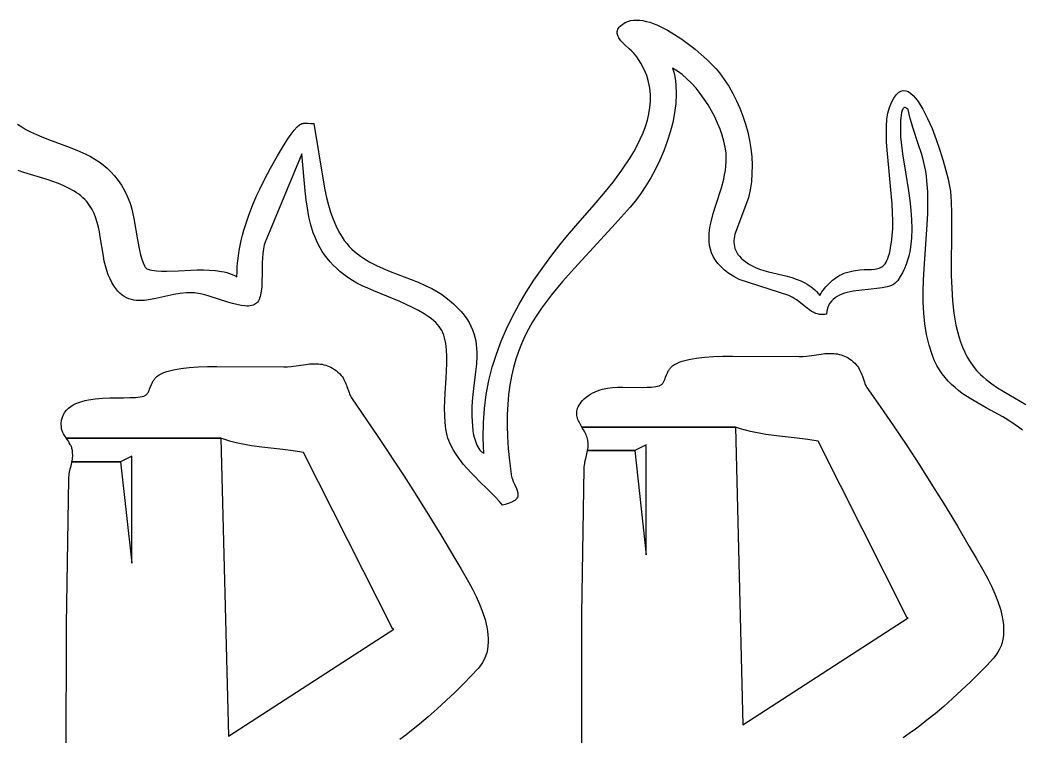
# Model space of a CAD drawing. Extents: x 112 to 210.1, y -77.1 to -34.2.
# Drawn here: x 199.877 to 202.701, y -72.943 to -70.924 of the extents above; entities that cross this region are included whole.
import ezdxf

# ---------------------------------------------------------------- set-up
doc = ezdxf.new("R2010")
doc.units = 0
doc.layers.add('BLACK', color=7, linetype='CONTINUOUS')

msp = doc.modelspace()

# ---------------------------------------------------------------- linework, layer by layer
at = {"layer": 'BLACK', "linetype": 'CONTINUOUS'}
for p, q in [((201.575655, -70.934922), (201.582595, -70.930736)), ((201.582595, -70.930736), (201.589994, -70.927572)), ((201.589994, -70.927572), (201.597818, -70.925383)), ((201.597818, -70.925383), (201.606031, -70.924121)), ((201.606031, -70.924121), (201.614596, -70.923739)), ((201.614596, -70.923739), (201.623478, -70.92419)), ((201.623478, -70.92419), (201.632641, -70.925425)), ((201.632641, -70.925425), (201.642049, -70.927397)), ((201.642049, -70.927397), (201.651667, -70.93006)), ((201.651667, -70.93006), (201.661458, -70.933365)), ((201.661458, -70.933365), (201.671386, -70.937265)), ((201.559905, -70.958693), (201.560132, -70.95573)), ((201.560092, -70.961652), (201.559905, -70.958693)), ((201.560666, -70.964606), (201.560092, -70.961652)), ((201.560132, -70.95573), (201.560802, -70.952763)), ((201.560802, -70.952763), (201.561942, -70.949794)), ((201.561942, -70.949794), (201.563579, -70.946823)), ((201.563579, -70.946823), (201.565741, -70.943849)), ((201.565741, -70.943849), (201.568456, -70.940874)), ((201.568456, -70.940874), (201.571752, -70.937898)), ((201.571752, -70.937898), (201.575655, -70.934922)), ((201.671386, -70.937265), (201.681416, -70.941712)), ((201.681416, -70.941712), (201.701639, -70.952059)), ((201.701639, -70.952059), (201.721838, -70.964026)), ((201.5616, -70.967556), (201.560666, -70.964606)), ((201.562866, -70.970501), (201.5616, -70.967556)), ((201.564436, -70.973439), (201.562866, -70.970501)), ((201.566282, -70.976372), (201.564436, -70.973439)), ((201.568378, -70.979297), (201.566282, -70.976372)), ((201.570695, -70.982216), (201.568378, -70.979297)), ((201.575883, -70.988029), (201.570695, -70.982216)), ((201.581624, -70.993807), (201.575883, -70.988029)), ((201.721838, -70.964026), (201.741727, -70.977233)), ((201.741727, -70.977233), (201.761019, -70.991301)), ((201.593887, -71.005243), (201.581624, -70.993807)), ((201.599966, -71.010893), (201.593887, -71.005243)), ((201.605716, -71.016493), (201.599966, -71.010893)), ((201.610915, -71.022038), (201.605716, -71.016493)), ((201.761019, -70.991301), (201.779427, -71.005849)), ((201.779427, -71.005849), (201.796665, -71.020498)), ((201.615343, -71.027526), (201.610915, -71.022038)), ((201.626661, -71.044963), (201.615343, -71.027526)), ((201.63587, -71.062536), (201.626661, -71.044963)), ((201.796665, -71.020498), (201.812446, -71.034868)), ((201.812446, -71.034868), (201.826482, -71.048579)), ((201.643067, -71.080226), (201.63587, -71.062536)), ((201.729701, -71.067588), (201.715886, -71.059275)), ((201.715886, -71.059275), (201.719262, -71.070843)), ((201.719262, -71.070843), (201.721962, -71.082712)), ((201.743311, -71.077537), (201.729701, -71.067588)), ((201.826482, -71.048579), (201.838488, -71.061251)), ((201.838488, -71.061251), (201.848176, -71.072505)), ((201.848176, -71.072505), (201.861626, -71.090846)), ((201.648344, -71.098012), (201.643067, -71.080226)), ((201.651795, -71.115876), (201.648344, -71.098012)), ((201.721962, -71.082712), (201.724007, -71.094855)), ((201.724007, -71.094855), (201.725421, -71.107246)), ((201.756634, -71.088959), (201.743311, -71.077537)), ((201.769589, -71.101691), (201.756634, -71.088959)), ((201.782094, -71.11557), (201.769589, -71.101691)), ((201.861626, -71.090846), (201.874164, -71.110089)), ((201.653515, -71.133798), (201.651795, -71.115876)), ((201.725421, -71.107246), (201.726438, -71.132671)), ((201.794068, -71.130433), (201.782094, -71.11557)), ((201.805429, -71.146118), (201.794068, -71.130433)), ((201.874164, -71.110089), (201.885749, -71.130147)), ((201.885749, -71.130147), (201.896338, -71.150929)), ((202.345865, -71.134495), (202.352477, -71.127995)), ((202.352477, -71.127995), (202.35922, -71.12398)), ((202.35922, -71.12398), (202.36607, -71.122299)), ((202.36607, -71.122299), (202.373002, -71.122802)), ((202.373002, -71.122802), (202.379989, -71.125339)), ((202.379989, -71.125339), (202.387008, -71.129759)), ((202.387008, -71.129759), (202.394032, -71.135913)), ((201.652137, -71.169739), (201.653598, -71.151759)), ((201.653598, -71.151759), (201.653515, -71.133798)), ((201.725188, -71.158783), (201.721845, -71.185375)), ((201.726438, -71.132671), (201.725188, -71.158783)), ((201.816097, -71.162462), (201.805429, -71.146118)), ((201.896338, -71.150929), (201.905889, -71.172347)), ((202.327072, -71.170401), (202.333138, -71.155547)), ((202.333138, -71.155547), (202.33941, -71.143629)), ((202.33941, -71.143629), (202.345865, -71.134495)), ((202.394032, -71.135913), (202.401037, -71.14365)), ((202.401037, -71.14365), (202.407998, -71.152821)), ((202.407998, -71.152821), (202.421684, -71.174859)), ((201.644961, -71.20568), (201.649227, -71.187719)), ((201.649227, -71.187719), (201.652137, -71.169739)), ((201.721845, -71.185375), (201.716584, -71.212242)), ((201.82599, -71.179302), (201.816097, -71.162462)), ((201.835027, -71.196476), (201.82599, -71.179302)), ((201.905889, -71.172347), (201.914358, -71.194311)), ((202.320251, -71.203009), (202.322917, -71.185546)), ((202.322917, -71.185546), (202.327072, -71.170401)), ((202.361666, -71.184389), (202.360393, -71.191395)), ((202.362455, -71.18127), (202.361666, -71.184389)), ((202.363357, -71.178459), (202.362455, -71.18127)), ((202.364376, -71.175995), (202.363357, -71.178459)), ((202.365521, -71.173914), (202.364376, -71.175995)), ((202.366797, -71.172256), (202.365521, -71.173914)), ((202.368212, -71.171058), (202.366797, -71.172256)), ((202.369772, -71.17036), (202.368212, -71.171058)), ((202.371484, -71.170198), (202.369772, -71.17036)), ((202.373355, -71.170613), (202.371484, -71.170198)), ((202.375392, -71.171641), (202.373355, -71.170613)), ((202.377601, -71.173321), (202.375392, -71.171641)), ((202.37999, -71.175691), (202.377601, -71.173321)), ((202.382706, -71.188501), (202.37999, -71.175691)), ((202.421684, -71.174859), (202.43489, -71.200828)), ((200.667901, -71.216558), (200.670781, -71.21538)), ((200.670781, -71.21538), (200.672796, -71.214944)), ((200.672796, -71.214944), (200.674864, -71.21462)), ((200.674864, -71.21462), (200.676979, -71.214397)), ((200.676979, -71.214397), (200.679133, -71.214264)), ((200.679133, -71.214264), (200.681317, -71.214208)), ((200.681317, -71.214208), (200.683525, -71.214217)), ((200.683525, -71.214217), (200.68798, -71.214388)), ((200.68798, -71.214388), (200.696827, -71.215008)), ((200.696827, -71.215008), (200.701095, -71.215271)), ((200.701095, -71.215271), (200.703163, -71.215351)), ((200.703163, -71.215351), (200.705177, -71.21538)), ((200.705177, -71.21538), (200.731966, -71.380414)), ((201.639433, -71.223602), (201.644961, -71.20568)), ((201.716584, -71.212242), (201.709579, -71.239179)), ((201.843125, -71.213819), (201.835027, -71.196476)), ((201.850204, -71.231171), (201.843125, -71.213819)), ((201.914358, -71.194311), (201.921703, -71.216733)), ((202.318887, -71.222502), (202.320251, -71.203009)), ((202.358544, -71.215818), (202.35841, -71.231874)), ((202.358887, -71.207416), (202.358544, -71.215818)), ((202.359485, -71.199173), (202.358887, -71.207416)), ((202.360393, -71.191395), (202.359485, -71.199173)), ((202.385845, -71.201152), (202.382706, -71.188501)), ((202.389332, -71.213672), (202.385845, -71.201152)), ((202.393095, -71.226086), (202.389332, -71.213672)), ((202.43489, -71.200828), (202.447414, -71.229525)), ((199.870162, -71.216803), (199.881785, -71.22457)), ((199.881785, -71.22457), (199.893763, -71.231675)), ((199.893763, -71.231675), (199.906053, -71.2382)), ((199.906053, -71.2382), (199.931407, -71.249845)), ((200.640892, -71.245352), (200.649614, -71.233954)), ((200.649614, -71.233954), (200.65762, -71.224894)), ((200.65762, -71.224894), (200.664733, -71.218569)), ((200.664733, -71.218569), (200.667901, -71.216558)), ((201.624969, -71.259252), (201.632738, -71.241466)), ((201.632738, -71.241466), (201.639433, -71.223602)), ((201.709579, -71.239179), (201.701003, -71.26598)), ((201.856182, -71.248368), (201.850204, -71.231171)), ((201.921703, -71.216733), (201.927882, -71.239523)), ((201.927882, -71.239523), (201.932851, -71.262592)), ((202.318638, -71.24374), (202.318887, -71.222502)), ((202.319321, -71.266435), (202.318638, -71.24374)), ((202.35841, -71.231874), (202.358823, -71.252421)), ((202.409425, -71.275241), (202.393095, -71.226086)), ((202.447414, -71.229525), (202.459054, -71.259749)), ((199.931407, -71.249845), (199.957513, -71.260173)), ((199.957513, -71.260173), (200.010647, -71.279541)), ((200.621994, -71.273563), (200.631627, -71.258688)), ((200.631627, -71.258688), (200.640892, -71.245352)), ((201.616221, -71.276942), (201.624969, -71.259252)), ((201.701003, -71.26598), (201.691033, -71.292441)), ((201.860978, -71.265247), (201.856182, -71.248368)), ((201.864511, -71.281645), (201.860978, -71.265247)), ((201.932851, -71.262592), (201.936568, -71.285851)), ((202.320747, -71.290301), (202.319321, -71.266435)), ((202.358823, -71.252421), (202.360914, -71.27621)), ((202.459054, -71.259749), (202.469609, -71.290299)), ((200.010647, -71.279541), (200.037008, -71.289915)), ((200.037008, -71.289915), (200.062788, -71.301638)), ((200.670781, -71.300046), (200.572886, -71.538171)), ((200.602321, -71.306331), (200.621994, -71.273563)), ((200.680456, -71.404969), (200.670781, -71.300046)), ((201.596161, -71.311953), (201.606587, -71.294515)), ((201.606587, -71.294515), (201.616221, -71.276942)), ((201.691033, -71.292441), (201.679842, -71.318354)), ((201.866698, -71.2974), (201.864511, -71.281645)), ((201.867473, -71.309808), (201.866698, -71.2974)), ((201.936568, -71.285851), (201.938991, -71.309211)), ((202.325088, -71.340396), (202.320747, -71.290301)), ((202.360914, -71.27621), (202.364016, -71.300852)), ((202.364016, -71.300852), (202.372094, -71.352135)), ((202.417327, -71.299896), (202.409425, -71.275241)), ((202.420954, -71.312337), (202.417327, -71.299896)), ((202.469609, -71.290299), (202.478878, -71.319973)), ((200.062788, -71.301638), (200.075356, -71.308214)), ((200.075356, -71.308214), (200.087653, -71.315376)), ((200.087653, -71.315376), (200.099639, -71.32321)), ((200.099639, -71.32321), (200.111271, -71.331797)), ((200.583268, -71.340463), (200.602321, -71.306331)), ((201.573311, -71.346343), (201.596161, -71.311953)), ((201.679842, -71.318354), (201.667604, -71.343516)), ((201.866497, -71.334637), (201.867376, -71.322224)), ((201.867376, -71.322224), (201.867473, -71.309808)), ((201.938991, -71.309211), (201.940077, -71.332582)), ((202.424267, -71.324892), (202.420954, -71.312337)), ((202.427192, -71.337585), (202.424267, -71.324892)), ((202.478878, -71.319973), (202.486658, -71.34757)), ((199.88778, -71.352756), (199.872148, -71.347457)), ((199.953099, -71.373137), (199.88778, -71.352756)), ((200.111271, -71.331797), (200.122507, -71.341221)), ((200.122507, -71.341221), (200.133307, -71.351565)), ((200.133307, -71.351565), (200.143628, -71.362914)), ((200.56623, -71.372766), (200.583268, -71.340463)), ((201.548423, -71.379959), (201.573311, -71.346343)), ((201.667604, -71.343516), (201.654495, -71.367721)), ((201.862752, -71.359423), (201.864926, -71.34704)), ((201.864926, -71.34704), (201.866497, -71.334637)), ((201.939783, -71.355876), (201.938067, -71.379003)), ((201.940077, -71.332582), (201.939783, -71.355876)), ((202.330173, -71.391731), (202.325088, -71.340396)), ((202.372094, -71.352135), (202.380729, -71.405155)), ((202.429657, -71.350446), (202.427192, -71.337585)), ((202.431586, -71.3635), (202.429657, -71.350446)), ((202.486658, -71.34757), (202.492748, -71.371887)), ((199.969351, -71.378629), (199.953099, -71.373137)), ((199.985263, -71.384521), (199.969351, -71.378629)), ((200.000678, -71.390932), (199.985263, -71.384521)), ((200.143628, -71.362914), (200.153428, -71.37535)), ((200.153428, -71.37535), (200.162667, -71.388956)), ((200.552603, -71.400046), (200.56623, -71.372766)), ((200.731966, -71.380414), (200.736274, -71.402258)), ((201.522247, -71.412644), (201.548423, -71.379959)), ((201.654495, -71.367721), (201.640687, -71.390763)), ((201.853511, -71.39637), (201.860065, -71.371779)), ((201.860065, -71.371779), (201.862752, -71.359423)), ((201.938067, -71.379003), (201.934886, -71.401874)), ((202.432907, -71.376775), (202.431586, -71.3635)), ((202.435062, -71.407184), (202.432907, -71.376775)), ((202.492748, -71.371887), (202.496946, -71.391725)), ((200.015442, -71.397983), (200.000678, -71.390932)), ((200.029399, -71.405793), (200.015442, -71.397983)), ((200.036028, -71.410021), (200.029399, -71.405793)), ((200.042396, -71.414483), (200.036028, -71.410021)), ((200.162667, -71.388956), (200.171302, -71.403816)), ((200.171302, -71.403816), (200.179292, -71.420013)), ((200.543782, -71.419109), (200.552603, -71.400046)), ((200.683242, -71.429786), (200.680456, -71.404969)), ((200.736274, -71.402258), (200.741066, -71.423765)), ((201.495537, -71.444244), (201.522247, -71.412644)), ((201.626357, -71.412437), (201.611678, -71.432537)), ((201.640687, -71.390763), (201.626357, -71.412437)), ((201.838189, -71.444832), (201.853511, -71.39637)), ((201.934886, -71.401874), (201.930197, -71.424401)), ((202.334513, -71.442012), (202.330173, -71.391731)), ((202.380729, -71.405155), (202.384529, -71.431968)), ((202.43576, -71.437856), (202.435062, -71.407184)), ((202.496946, -71.391725), (202.499052, -71.40588)), ((202.499052, -71.40588), (202.501311, -71.435713)), ((200.048486, -71.419196), (200.042396, -71.414483)), ((200.054277, -71.424173), (200.048486, -71.419196)), ((200.05975, -71.429431), (200.054277, -71.424173)), ((200.064886, -71.434983), (200.05975, -71.429431)), ((200.069175, -71.440276), (200.064886, -71.434983)), ((200.073127, -71.445731), (200.069175, -71.440276)), ((200.179292, -71.420013), (200.186594, -71.43763)), ((200.186594, -71.43763), (200.189484, -71.446164)), ((200.532279, -71.446141), (200.543782, -71.419109)), ((200.686688, -71.45399), (200.683242, -71.429786)), ((200.741066, -71.423765), (200.746424, -71.444753)), ((201.611678, -71.432537), (201.596824, -71.450858)), ((201.930197, -71.424401), (201.891502, -71.526596)), ((202.33594, -71.46604), (202.334513, -71.442012)), ((202.384529, -71.431968), (202.387597, -71.458796)), ((202.435279, -71.468746), (202.43576, -71.437856)), ((202.501311, -71.435713), (202.502365, -71.467442)), ((200.076759, -71.451338), (200.073127, -71.445731)), ((200.080089, -71.45709), (200.076759, -71.451338)), ((200.085919, -71.468993), (200.080089, -71.45709)), ((200.090765, -71.481368), (200.085919, -71.468993)), ((200.189484, -71.446164), (200.192227, -71.456662)), ((200.192227, -71.456662), (200.197425, -71.482237)), ((200.521706, -71.473638), (200.532279, -71.446141)), ((200.691048, -71.477558), (200.686688, -71.45399)), ((200.746424, -71.444753), (200.75243, -71.465039)), ((200.75243, -71.465039), (200.759164, -71.484442)), ((201.44352, -71.503569), (201.495537, -71.444244)), ((201.596824, -71.450858), (201.554506, -71.498045)), ((201.824696, -71.491868), (201.830855, -71.468563)), ((201.830855, -71.468563), (201.838189, -71.444832)), ((202.336622, -71.488945), (202.33594, -71.46604)), ((202.387597, -71.458796), (202.389641, -71.485499)), ((202.4339, -71.499806), (202.435279, -71.468746)), ((202.502365, -71.467442), (202.502235, -71.535236)), ((200.094774, -71.494146), (200.090765, -71.481368)), ((200.098093, -71.507258), (200.094774, -71.494146)), ((200.197425, -71.482237), (200.207761, -71.542471)), ((200.512249, -71.501569), (200.516826, -71.487551)), ((200.516826, -71.487551), (200.521706, -71.473638)), ((200.696579, -71.500467), (200.691048, -71.477558)), ((200.759164, -71.484442), (200.766708, -71.502778)), ((201.554506, -71.498045), (201.514018, -71.541855)), ((201.822281, -71.503339), (201.824696, -71.491868)), ((202.336374, -71.510438), (202.336622, -71.488945)), ((202.389641, -71.485499), (202.390372, -71.51194)), ((200.100869, -71.520633), (200.098093, -71.507258)), ((200.10325, -71.534202), (200.100869, -71.520633)), ((200.504095, -71.529903), (200.507997, -71.515688)), ((200.507997, -71.515688), (200.512249, -71.501569)), ((200.703536, -71.522695), (200.696579, -71.500467)), ((200.707629, -71.533545), (200.703536, -71.522695)), ((200.766708, -71.502778), (200.775143, -71.519867)), ((200.775143, -71.519867), (200.784552, -71.535526)), ((201.419716, -71.530983), (201.44352, -71.503569)), ((201.818769, -71.53692), (201.819228, -71.525873)), ((201.819228, -71.525873), (201.820428, -71.514677)), ((201.820428, -71.514677), (201.822281, -71.503339)), ((201.891502, -71.526596), (201.890249, -71.532584)), ((202.33501, -71.530234), (202.336374, -71.510438)), ((202.390372, -71.51194), (202.389498, -71.537977)), ((202.42497, -71.624822), (202.4339, -71.499806)), ((200.111766, -71.58902), (200.10325, -71.534202)), ((200.207761, -71.542471), (200.213518, -71.571859)), ((200.497428, -71.55861), (200.500564, -71.544212)), ((200.500564, -71.544212), (200.504095, -71.529903)), ((200.56675, -71.55183), (200.565232, -71.557084)), ((200.568518, -71.546907), (200.56675, -71.55183)), ((200.570557, -71.542344), (200.568518, -71.546907)), ((200.572886, -71.538171), (200.570557, -71.542344)), ((200.712175, -71.544217), (200.707629, -71.533545)), ((200.717205, -71.554706), (200.712175, -71.544217)), ((200.722752, -71.56501), (200.717205, -71.554706)), ((200.784552, -71.535526), (200.790943, -71.544662)), ((200.790943, -71.544662), (200.797703, -71.55324)), ((200.797703, -71.55324), (200.80481, -71.561289)), ((201.398385, -71.556692), (201.419716, -71.530983)), ((201.514018, -71.541855), (201.439397, -71.622217)), ((201.819141, -71.547807), (201.818769, -71.53692)), ((201.820435, -71.558527), (201.819141, -71.547807)), ((201.888899, -71.544391), (201.888882, -71.550207)), ((201.888882, -71.550207), (201.889354, -71.555963)), ((201.889368, -71.538516), (201.888899, -71.544391)), ((201.890249, -71.532584), (201.889368, -71.538516)), ((202.330644, -71.563935), (202.332245, -71.553776)), ((202.332245, -71.553776), (202.333699, -71.54256)), ((202.333699, -71.54256), (202.33501, -71.530234)), ((202.389498, -71.537977), (202.386728, -71.563471)), ((202.502235, -71.535236), (202.501424, -71.606565)), ((200.213518, -71.571859), (200.216679, -71.585218)), ((200.492436, -71.587657), (200.494711, -71.573092)), ((200.494711, -71.573092), (200.497428, -71.55861)), ((200.561269, -71.580835), (200.560273, -71.593942)), ((200.562869, -71.568471), (200.561269, -71.580835)), ((200.565232, -71.557084), (200.562869, -71.568471)), ((200.728847, -71.575126), (200.722752, -71.56501)), ((200.735522, -71.585051), (200.728847, -71.575126)), ((200.80481, -71.561289), (200.812245, -71.568841)), ((200.812245, -71.568841), (200.819989, -71.575927)), ((200.819989, -71.575927), (200.82802, -71.582575)), ((200.82802, -71.582575), (200.83632, -71.588818)), ((201.372695, -71.589915), (201.398385, -71.556692)), ((201.822739, -71.56907), (201.820435, -71.558527)), ((201.826143, -71.579429), (201.822739, -71.56907)), ((201.830737, -71.589593), (201.826143, -71.579429)), ((201.889354, -71.555963), (201.890356, -71.561658)), ((201.890356, -71.561658), (201.891927, -71.56729)), ((201.891927, -71.56729), (201.894106, -71.572857)), ((201.894106, -71.572857), (201.896932, -71.578358)), ((201.896932, -71.578358), (201.900445, -71.583792)), ((202.324917, -71.588597), (202.326984, -71.581292)), ((202.326984, -71.581292), (202.328891, -71.573089)), ((202.328891, -71.573089), (202.330644, -71.563935)), ((202.384542, -71.575972), (202.381773, -71.588284)), ((202.386728, -71.563471), (202.384542, -71.575972)), ((200.11438, -71.602512), (200.111766, -71.58902)), ((200.117482, -71.615778), (200.11438, -71.602512)), ((200.216679, -71.585218), (200.22008, -71.597248)), ((200.22008, -71.597248), (200.223761, -71.607619)), ((200.223761, -71.607619), (200.22776, -71.616001)), ((200.489305, -71.617014), (200.490626, -71.602299)), ((200.490626, -71.602299), (200.492436, -71.587657)), ((200.559724, -71.607562), (200.559326, -71.635405)), ((200.560273, -71.593942), (200.559724, -71.607562)), ((200.74281, -71.594783), (200.735522, -71.585051)), ((200.750742, -71.604318), (200.74281, -71.594783)), ((200.759351, -71.613653), (200.750742, -71.604318)), ((200.83632, -71.588818), (200.844869, -71.594685)), ((200.844869, -71.594685), (200.862632, -71.605415)), ((200.862632, -71.605415), (200.881151, -71.615009)), ((201.348264, -71.623169), (201.372695, -71.589915)), ((201.836611, -71.599556), (201.830737, -71.589593)), ((201.843853, -71.609306), (201.836611, -71.599556)), ((201.852555, -71.618837), (201.843853, -71.609306)), ((201.900445, -71.583792), (201.904683, -71.589157)), ((201.904683, -71.589157), (201.909686, -71.594452)), ((201.909686, -71.594452), (201.915494, -71.599676)), ((201.915494, -71.599676), (201.922145, -71.604826)), ((201.922145, -71.604826), (201.929679, -71.609901)), ((201.929679, -71.609901), (201.938134, -71.614901)), ((202.312066, -71.613487), (202.314985, -71.609884)), ((202.314985, -71.609884), (202.317726, -71.605646)), ((202.317726, -71.605646), (202.320292, -71.600721)), ((202.320292, -71.600721), (202.322688, -71.595055)), ((202.322688, -71.595055), (202.324917, -71.588597)), ((202.378385, -71.600391), (202.374342, -71.612275)), ((202.381773, -71.588284), (202.378385, -71.600391)), ((202.501424, -71.606565), (202.501625, -71.642712)), ((200.121219, -71.62875), (200.117482, -71.615778)), ((200.12574, -71.641358), (200.121219, -71.62875)), ((200.22776, -71.616001), (200.22989, -71.619344)), ((200.22989, -71.619344), (200.232115, -71.622066)), ((200.232115, -71.622066), (200.234438, -71.624127)), ((200.234438, -71.624127), (200.236865, -71.625484)), ((200.236865, -71.625484), (200.242512, -71.627062)), ((200.242512, -71.627062), (200.248525, -71.628338)), ((200.248525, -71.628338), (200.261556, -71.630083)), ((200.261556, -71.630083), (200.275781, -71.630914)), ((200.275781, -71.630914), (200.291022, -71.631024)), ((200.291022, -71.631024), (200.323836, -71.629856)), ((200.323836, -71.629856), (200.358573, -71.62813)), ((200.358573, -71.62813), (200.376217, -71.627542)), ((200.376217, -71.627542), (200.393806, -71.627396)), ((200.393806, -71.627396), (200.411163, -71.627886)), ((200.411163, -71.627886), (200.428109, -71.629205)), ((200.428109, -71.629205), (200.444466, -71.631547)), ((200.444466, -71.631547), (200.452368, -71.633162)), ((200.452368, -71.633162), (200.460056, -71.635106)), ((200.460056, -71.635106), (200.467507, -71.637403)), ((200.467507, -71.637403), (200.4747, -71.640076)), ((200.488219, -71.646651), (200.488495, -71.631799)), ((200.488495, -71.631799), (200.489305, -71.617014)), ((200.559326, -71.635405), (200.558804, -71.662504)), ((200.768667, -71.622786), (200.759351, -71.613653)), ((200.778724, -71.631713), (200.768667, -71.622786)), ((200.789554, -71.640432), (200.778724, -71.631713)), ((200.881151, -71.615009), (200.900266, -71.623712)), ((200.900266, -71.623712), (200.91982, -71.631768)), ((200.91982, -71.631768), (200.999236, -71.662402)), ((201.325174, -71.656547), (201.348264, -71.623169)), ((201.439397, -71.622217), (201.405699, -71.660203)), ((201.862805, -71.62814), (201.852555, -71.618837)), ((201.874692, -71.637204), (201.862805, -71.62814)), ((201.888308, -71.646023), (201.874692, -71.637204)), ((201.938134, -71.614901), (201.949373, -71.620386)), ((201.949373, -71.620386), (201.961192, -71.62505)), ((201.961192, -71.62505), (201.973493, -71.629063)), ((201.973493, -71.629063), (201.986173, -71.632595)), ((201.986173, -71.632595), (202.038676, -71.645328)), ((202.192594, -71.63999), (202.197701, -71.637798)), ((202.197701, -71.637798), (202.202718, -71.636067)), ((202.202718, -71.636067), (202.210276, -71.633594)), ((202.210276, -71.633594), (202.217575, -71.631594)), ((202.217575, -71.631594), (202.224618, -71.630016)), ((202.224618, -71.630016), (202.231409, -71.628807)), ((202.231409, -71.628807), (202.24425, -71.627283)), ((202.24425, -71.627283), (202.256131, -71.6266)), ((202.256131, -71.6266), (202.277132, -71.626068)), ((202.277132, -71.626068), (202.286315, -71.625374)), ((202.286315, -71.625374), (202.29059, -71.624735)), ((202.29059, -71.624735), (202.294661, -71.62383)), ((202.294661, -71.62383), (202.298529, -71.622609)), ((202.298529, -71.622609), (202.3022, -71.621016)), ((202.3022, -71.621016), (202.305677, -71.619)), ((202.305677, -71.619), (202.308965, -71.616508)), ((202.308965, -71.616508), (202.312066, -71.613487)), ((202.364143, -71.635304), (202.357914, -71.646415)), ((202.369606, -71.623918), (202.364143, -71.635304)), ((202.374342, -71.612275), (202.369606, -71.623918)), ((202.42328, -71.656037), (202.42497, -71.624822)), ((200.130575, -71.652669), (200.12574, -71.641358)), ((200.135652, -71.662823), (200.130575, -71.652669)), ((200.140962, -71.671873), (200.135652, -71.662823)), ((200.4747, -71.640076), (200.481611, -71.643151)), ((200.481611, -71.643151), (200.488219, -71.646651)), ((200.558804, -71.662504), (200.558099, -71.675193)), ((200.801187, -71.648939), (200.789554, -71.640432)), ((200.813657, -71.657233), (200.801187, -71.648939)), ((200.826478, -71.66462), (200.813657, -71.657233)), ((200.840947, -71.67193), (200.826478, -71.66462)), ((200.999236, -71.662402), (201.018596, -71.670884)), ((201.303507, -71.690142), (201.325174, -71.656547)), ((201.405699, -71.660203), (201.374698, -71.69768)), ((201.90374, -71.654587), (201.888308, -71.646023)), ((202.043969, -71.699566), (201.90374, -71.654587)), ((202.038676, -71.645328), (202.051743, -71.649015)), ((202.051743, -71.649015), (202.064586, -71.653245)), ((202.064586, -71.653245), (202.077104, -71.658188)), ((202.077104, -71.658188), (202.089195, -71.664014)), ((202.089195, -71.664014), (202.095049, -71.667312)), ((202.095049, -71.667312), (202.100759, -71.670895)), ((202.152721, -71.669941), (202.157284, -71.665316)), ((202.157284, -71.665316), (202.162038, -71.660872)), ((202.162038, -71.660872), (202.166947, -71.656646)), ((202.166947, -71.656646), (202.171975, -71.652671)), ((202.171975, -71.652671), (202.177089, -71.648983)), ((202.177089, -71.648983), (202.182254, -71.645617)), ((202.182254, -71.645617), (202.187434, -71.642608)), ((202.187434, -71.642608), (202.192594, -71.63999)), ((202.343482, -71.665047), (202.338771, -71.668186)), ((202.347538, -71.661411), (202.343482, -71.665047)), ((202.350886, -71.657233), (202.347538, -71.661411)), ((202.357914, -71.646415), (202.350886, -71.657233)), ((202.422366, -71.687143), (202.42328, -71.656037)), ((202.501625, -71.642712), (202.50269, -71.678731)), ((200.146498, -71.679873), (200.140962, -71.671873)), ((200.152253, -71.686874), (200.146498, -71.679873)), ((200.15822, -71.692931), (200.152253, -71.686874)), ((200.164392, -71.698095), (200.15822, -71.692931)), ((200.328347, -71.693918), (200.310827, -71.69689)), ((200.346046, -71.692024), (200.328347, -71.693918)), ((200.354944, -71.691612), (200.346046, -71.692024)), ((200.363865, -71.691629), (200.354944, -71.691612)), ((200.368954, -71.692028), (200.363865, -71.691629)), ((200.374286, -71.692712), (200.368954, -71.692028)), ((200.385594, -71.694833), (200.374286, -71.692712)), ((200.397624, -71.697791), (200.385594, -71.694833)), ((200.556887, -71.686999), (200.555008, -71.697688)), ((200.558099, -71.675193), (200.556887, -71.686999)), ((200.856788, -71.679209), (200.840947, -71.67193)), ((200.873725, -71.686503), (200.856788, -71.679209)), ((200.946941, -71.716764), (200.873725, -71.686503)), ((201.018596, -71.670884), (201.037441, -71.680184)), ((201.037441, -71.680184), (201.055611, -71.690545)), ((201.055611, -71.690545), (201.064393, -71.696201)), ((201.283343, -71.724046), (201.303507, -71.690142)), ((202.100759, -71.670895), (202.106311, -71.674784)), ((202.106311, -71.674784), (202.111695, -71.679)), ((202.111695, -71.679), (202.116896, -71.683565)), ((202.116896, -71.683565), (202.121902, -71.688501)), ((202.121902, -71.688501), (202.126701, -71.693828)), ((202.126701, -71.693828), (202.13128, -71.699567)), ((202.13128, -71.699567), (202.133972, -71.694581)), ((202.133972, -71.694581), (202.137063, -71.689568)), ((202.137063, -71.689568), (202.140518, -71.684562)), ((202.140518, -71.684562), (202.144303, -71.6796)), ((202.144303, -71.6796), (202.148382, -71.674714)), ((202.148382, -71.674714), (202.152721, -71.669941)), ((202.193563, -71.695432), (202.186618, -71.698416)), ((202.200889, -71.692882), (202.193563, -71.695432)), ((202.208543, -71.690719), (202.200889, -71.692882)), ((202.224632, -71.687371), (202.208543, -71.690719)), ((202.241414, -71.685014), (202.224632, -71.687371)), ((202.275402, -71.68179), (202.241414, -71.685014)), ((202.291778, -71.680177), (202.275402, -71.68179)), ((202.307188, -71.678069), (202.291778, -71.680177)), ((202.321219, -71.675092), (202.307188, -71.678069)), ((202.327587, -71.673162), (202.321219, -71.675092)), ((202.333455, -71.670876), (202.327587, -71.673162)), ((202.338771, -71.668186), (202.333455, -71.670876)), ((202.422505, -71.718095), (202.422366, -71.687143)), ((202.50269, -71.678731), (202.504964, -71.714286)), ((200.17076, -71.702419), (200.164392, -71.698095)), ((200.177319, -71.705957), (200.17076, -71.702419)), ((200.18406, -71.70876), (200.177319, -71.705957)), ((200.190976, -71.710883), (200.18406, -71.70876)), ((200.198061, -71.712377), (200.190976, -71.710883)), ((200.205306, -71.713296), (200.198061, -71.712377)), ((200.212705, -71.713692), (200.205306, -71.713296)), ((200.220251, -71.713617), (200.212705, -71.713692)), ((200.227935, -71.713126), (200.220251, -71.713617)), ((200.243692, -71.711104), (200.227935, -71.713126)), ((200.259918, -71.708047), (200.243692, -71.711104)), ((200.293543, -71.700517), (200.259918, -71.708047)), ((200.310827, -71.69689), (200.293543, -71.700517)), ((200.410208, -71.701385), (200.397624, -71.697791)), ((200.462752, -71.718087), (200.410208, -71.701385)), ((200.475608, -71.721836), (200.462752, -71.718087)), ((200.488017, -71.725012), (200.475608, -71.721836)), ((200.540855, -71.723218), (200.537546, -71.725231)), ((200.543781, -71.720733), (200.540855, -71.723218)), ((200.546351, -71.718002), (200.543781, -71.720733)), ((200.548614, -71.714788), (200.546351, -71.718002)), ((200.550591, -71.71112), (200.548614, -71.714788)), ((200.552303, -71.707028), (200.550591, -71.71112)), ((200.553768, -71.702541), (200.552303, -71.707028)), ((200.555008, -71.697688), (200.553768, -71.702541)), ((200.965235, -71.724834), (200.946941, -71.716764)), ((201.064393, -71.696201), (201.072948, -71.702213)), ((201.072948, -71.702213), (201.086632, -71.712835)), ((201.086632, -71.712835), (201.098954, -71.723377)), ((201.098954, -71.723377), (201.109977, -71.733851)), ((201.264765, -71.758354), (201.283343, -71.724046)), ((201.374698, -71.69768), (201.346612, -71.735367)), ((202.04787, -71.70137), (202.043969, -71.699566)), ((202.05164, -71.7033), (202.04787, -71.70137)), ((202.055289, -71.705342), (202.05164, -71.7033)), ((202.058826, -71.707483), (202.055289, -71.705342)), ((202.065602, -71.712007), (202.058826, -71.707483)), ((202.07204, -71.716764), (202.065602, -71.712007)), ((202.095894, -71.735946), (202.07204, -71.716764)), ((202.15942, -71.721477), (202.155849, -71.728043)), ((202.163683, -71.715625), (202.15942, -71.721477)), ((202.168587, -71.710439), (202.163683, -71.715625)), ((202.174078, -71.705873), (202.168587, -71.710439)), ((202.180106, -71.701881), (202.174078, -71.705873)), ((202.186618, -71.698416), (202.180106, -71.701881)), ((202.423978, -71.748845), (202.422505, -71.718095)), ((202.504964, -71.714286), (202.508793, -71.749037)), ((200.499814, -71.727412), (200.488017, -71.725012)), ((200.510832, -71.728836), (200.499814, -71.727412)), ((200.515997, -71.729118), (200.510832, -71.728836)), ((200.520905, -71.729081), (200.515997, -71.729118)), ((200.525534, -71.728699), (200.520905, -71.729081)), ((200.529865, -71.727947), (200.525534, -71.728699)), ((200.533876, -71.726799), (200.529865, -71.727947)), ((200.537546, -71.725231), (200.533876, -71.726799)), ((200.982975, -71.733197), (200.965235, -71.724834)), ((200.999885, -71.741902), (200.982975, -71.733197)), ((201.015691, -71.750995), (200.999885, -71.741902)), ((201.030117, -71.760521), (201.015691, -71.750995)), ((201.109977, -71.733851), (201.119767, -71.744273)), ((201.119767, -71.744273), (201.128385, -71.754653)), ((201.346612, -71.735367), (201.333729, -71.754513)), ((202.101751, -71.740238), (202.095894, -71.735946)), ((202.107713, -71.744111), (202.101751, -71.740238)), ((202.110756, -71.745857), (202.107713, -71.744111)), ((202.113853, -71.747457), (202.110756, -71.745857)), ((202.117012, -71.748899), (202.113853, -71.747457)), ((202.120244, -71.750168), (202.117012, -71.748899)), ((202.123558, -71.751251), (202.120244, -71.750168)), ((202.126962, -71.752134), (202.123558, -71.751251)), ((202.130465, -71.752804), (202.126962, -71.752134)), ((202.149803, -71.752483), (202.145663, -71.753082)), ((202.150988, -71.743499), (202.149803, -71.752483)), ((202.153021, -71.735368), (202.150988, -71.743499)), ((202.155849, -71.728043), (202.153021, -71.735368)), ((202.427063, -71.779347), (202.423978, -71.748845)), ((202.508793, -71.749037), (202.514521, -71.78265)), ((201.036727, -71.765462), (201.030117, -71.760521)), ((201.042889, -71.770528), (201.036727, -71.765462)), ((201.048568, -71.775727), (201.042889, -71.770528)), ((201.05373, -71.781063), (201.048568, -71.775727)), ((201.128385, -71.754653), (201.135897, -71.765006)), ((201.135897, -71.765006), (201.142367, -71.775344)), ((201.142367, -71.775344), (201.147858, -71.785681)), ((201.247853, -71.793159), (201.264765, -71.758354)), ((201.321657, -71.77398), (201.310422, -71.793859)), ((201.333729, -71.754513), (201.321657, -71.77398)), ((202.134078, -71.753248), (202.130465, -71.752804)), ((202.137809, -71.753451), (202.134078, -71.753248)), ((202.141668, -71.7534), (202.137809, -71.753451)), ((202.145663, -71.753082), (202.141668, -71.7534)), ((202.432039, -71.809554), (202.427063, -71.779347)), ((201.058341, -71.786542), (201.05373, -71.781063)), ((201.062366, -71.792171), (201.058341, -71.786542)), ((201.065843, -71.798135), (201.062366, -71.792171)), ((201.068852, -71.804598), (201.065843, -71.798135)), ((201.071422, -71.811534), (201.068852, -71.804598)), ((201.147858, -71.785681), (201.152434, -71.796029)), ((201.152434, -71.796029), (201.15616, -71.806403)), ((201.15616, -71.806403), (201.159099, -71.816814)), ((201.232689, -71.828552), (201.247853, -71.793159)), ((201.310422, -71.793859), (201.300051, -71.814237)), ((202.514521, -71.78265), (202.522492, -71.814785)), ((201.073579, -71.818913), (201.071422, -71.811534)), ((201.076772, -71.834895), (201.073579, -71.818913)), ((201.078654, -71.852322), (201.076772, -71.834895)), ((201.159099, -71.816814), (201.161315, -71.827275)), ((201.161315, -71.827275), (201.162872, -71.837801)), ((201.219355, -71.864627), (201.232689, -71.828552)), ((201.290572, -71.835206), (201.282011, -71.856854)), ((201.300051, -71.814237), (201.290572, -71.835206)), ((202.439186, -71.839421), (202.432039, -71.809554)), ((202.522492, -71.814785), (202.527427, -71.830194)), ((202.527427, -71.830194), (202.533053, -71.845107)), ((201.079451, -71.870974), (201.078654, -71.852322)), ((201.162872, -71.837801), (201.163834, -71.848404)), ((201.163834, -71.848404), (201.164265, -71.859097)), ((201.164265, -71.859097), (201.164229, -71.869893)), ((201.207931, -71.901478), (201.219355, -71.864627)), ((201.282011, -71.856854), (201.274396, -71.879272)), ((202.114661, -71.867453), (202.1353, -71.86443)), ((202.1353, -71.86443), (202.145554, -71.863285)), ((202.145554, -71.863285), (202.155753, -71.862616)), ((202.155753, -71.862616), (202.165891, -71.862599)), ((202.165891, -71.862599), (202.170934, -71.862889)), ((202.170934, -71.862889), (202.175959, -71.863407)), ((202.175959, -71.863407), (202.180964, -71.864175)), ((202.180964, -71.864175), (202.185949, -71.865215)), ((202.185949, -71.865215), (202.190913, -71.866548)), ((202.448782, -71.8689), (202.439186, -71.839421)), ((202.533053, -71.845107), (202.539412, -71.859482)), ((202.539412, -71.859482), (202.546548, -71.873278)), ((200.662098, -71.896558), (200.682738, -71.893535)), ((200.682738, -71.893535), (200.692992, -71.89239)), ((200.692992, -71.89239), (200.703191, -71.891721)), ((200.703191, -71.891721), (200.713329, -71.891704)), ((200.713329, -71.891704), (200.718372, -71.891994)), ((200.718372, -71.891994), (200.723397, -71.892512)), ((200.723397, -71.892512), (200.728402, -71.89328)), ((200.728402, -71.89328), (200.733387, -71.89432)), ((201.077579, -71.932069), (201.079388, -71.89063)), ((201.079388, -71.89063), (201.079451, -71.870974)), ((201.163012, -71.891847), (201.160695, -71.914371)), ((201.164229, -71.869893), (201.163012, -71.891847)), ((201.274396, -71.879272), (201.267753, -71.902548)), ((201.721339, -71.894211), (201.727744, -71.89076)), ((201.727744, -71.89076), (201.73504, -71.887635)), ((201.73504, -71.887635), (201.743169, -71.884822)), ((201.743169, -71.884822), (201.761695, -71.880069)), ((201.761695, -71.880069), (201.782857, -71.876383)), ((201.782857, -71.876383), (201.806189, -71.873642)), ((201.806189, -71.873642), (201.831226, -71.871727)), ((201.831226, -71.871727), (201.857503, -71.870517)), ((201.857503, -71.870517), (201.884556, -71.869892)), ((201.884556, -71.869892), (202.073072, -71.871546)), ((202.073072, -71.871546), (202.083488, -71.871203)), ((202.083488, -71.871203), (202.093897, -71.87029)), ((202.093897, -71.87029), (202.114661, -71.867453)), ((202.190913, -71.866548), (202.195854, -71.868197)), ((202.195854, -71.868197), (202.200773, -71.870183)), ((202.200773, -71.870183), (202.205667, -71.872528)), ((202.205667, -71.872528), (202.210535, -71.875254)), ((202.210535, -71.875254), (202.215378, -71.878383)), ((202.215378, -71.878383), (202.220194, -71.881936)), ((202.220194, -71.881936), (202.224981, -71.885935)), ((202.224981, -71.885935), (202.229739, -71.890402)), ((202.229739, -71.890402), (202.234468, -71.895358)), ((202.454596, -71.883041), (202.448782, -71.8689)), ((202.461097, -71.896235), (202.454596, -71.883041)), ((202.546548, -71.873278), (202.554503, -71.886451)), ((202.554503, -71.886451), (202.563321, -71.89896)), ((200.268777, -71.923316), (200.275181, -71.919865)), ((200.275181, -71.919865), (200.282477, -71.91674)), ((200.282477, -71.91674), (200.290607, -71.913927)), ((200.290607, -71.913927), (200.309133, -71.909174)), ((200.309133, -71.909174), (200.330294, -71.905488)), ((200.330294, -71.905488), (200.353626, -71.902747)), ((200.353626, -71.902747), (200.378664, -71.900832)), ((200.378664, -71.900832), (200.404941, -71.899622)), ((200.404941, -71.899622), (200.431994, -71.898997)), ((200.431994, -71.898997), (200.620509, -71.900651)), ((200.620509, -71.900651), (200.630926, -71.900308)), ((200.630926, -71.900308), (200.641335, -71.899395)), ((200.641335, -71.899395), (200.662098, -71.896558)), ((200.733387, -71.89432), (200.738351, -71.895654)), ((200.738351, -71.895654), (200.743293, -71.897302)), ((200.743293, -71.897302), (200.748211, -71.899289)), ((200.748211, -71.899289), (200.753105, -71.901634)), ((200.753105, -71.901634), (200.757973, -71.904359)), ((200.757973, -71.904359), (200.762816, -71.907488)), ((200.762816, -71.907488), (200.767631, -71.911041)), ((200.767631, -71.911041), (200.772419, -71.91504)), ((200.772419, -71.91504), (200.777177, -71.919507)), ((200.777177, -71.919507), (200.781905, -71.924464)), ((201.160695, -71.914371), (201.154803, -71.961546)), ((201.1985, -71.939196), (201.207931, -71.901478)), ((201.267753, -71.902548), (201.262111, -71.926773)), ((201.696372, -71.929754), (201.699746, -71.921166)), ((201.699746, -71.921166), (201.701645, -71.91686)), ((201.701645, -71.91686), (201.703772, -71.912639)), ((201.703772, -71.912639), (201.704942, -71.910583)), ((201.704942, -71.910583), (201.706193, -71.908574)), ((201.706193, -71.908574), (201.707535, -71.906621)), ((201.707535, -71.906621), (201.708976, -71.904733)), ((201.708976, -71.904733), (201.710522, -71.902918)), ((201.710522, -71.902918), (201.712184, -71.901186)), ((201.712184, -71.901186), (201.713968, -71.899545)), ((201.713968, -71.899545), (201.715884, -71.898004)), ((201.715884, -71.898004), (201.721339, -71.894211)), ((202.234468, -71.895358), (202.237294, -71.89892)), ((202.237294, -71.89892), (202.239842, -71.902645)), ((202.239842, -71.902645), (202.242142, -71.906509)), ((202.242142, -71.906509), (202.244224, -71.910489)), ((202.244224, -71.910489), (202.246121, -71.914563)), ((202.246121, -71.914563), (202.247862, -71.918706)), ((202.247862, -71.918706), (202.249479, -71.922896)), ((202.46824, -71.908544), (202.461097, -71.896235)), ((202.475984, -71.920028), (202.46824, -71.908544)), ((202.484287, -71.930749), (202.475984, -71.920028)), ((202.563321, -71.89896), (202.573045, -71.910763)), ((202.573045, -71.910763), (202.583718, -71.921817)), ((202.583718, -71.921817), (202.591678, -71.929025)), ((200.243809, -71.958859), (200.247183, -71.950271)), ((200.247183, -71.950271), (200.249081, -71.945965)), ((200.249081, -71.945965), (200.251209, -71.941744)), ((200.251209, -71.941744), (200.252378, -71.939688)), ((200.252378, -71.939688), (200.25363, -71.937678)), ((200.25363, -71.937678), (200.254972, -71.935726)), ((200.254972, -71.935726), (200.256412, -71.933838)), ((200.256412, -71.933838), (200.257959, -71.932023)), ((200.257959, -71.932023), (200.259621, -71.930291)), ((200.259621, -71.930291), (200.261406, -71.92865)), ((200.261406, -71.92865), (200.263322, -71.927109)), ((200.263322, -71.927109), (200.268777, -71.923316)), ((200.781905, -71.924464), (200.784732, -71.928025)), ((200.784732, -71.928025), (200.78728, -71.93175)), ((200.78728, -71.93175), (200.789579, -71.935614)), ((200.789579, -71.935614), (200.791662, -71.939594)), ((200.791662, -71.939594), (200.793558, -71.943668)), ((200.793558, -71.943668), (200.7953, -71.947811)), ((200.7953, -71.947811), (200.796917, -71.952001)), ((201.075026, -71.974873), (201.077579, -71.932069)), ((201.191142, -71.977876), (201.1985, -71.939196)), ((201.262111, -71.926773), (201.257495, -71.952037)), ((201.683531, -71.95135), (201.684884, -71.950311)), ((201.684884, -71.950311), (201.686146, -71.949136)), ((201.686146, -71.949136), (201.687325, -71.947835)), ((201.687325, -71.947835), (201.68843, -71.946415)), ((201.68843, -71.946415), (201.689468, -71.944885)), ((201.689468, -71.944885), (201.690448, -71.943255)), ((201.690448, -71.943255), (201.691378, -71.941533)), ((201.691378, -71.941533), (201.693121, -71.937847)), ((201.693121, -71.937847), (201.694764, -71.933897)), ((201.694764, -71.933897), (201.696372, -71.929754)), ((202.249479, -71.922896), (202.251004, -71.927108)), ((202.251004, -71.927108), (202.256792, -71.943728)), ((202.256792, -71.943728), (202.258316, -71.947708)), ((202.258316, -71.947708), (202.259934, -71.951572)), ((202.493105, -71.940767), (202.484287, -71.930749)), ((202.502396, -71.950144), (202.493105, -71.940767)), ((202.512117, -71.958941), (202.502396, -71.950144)), ((202.591678, -71.929025), (202.599677, -71.935791)), ((202.599677, -71.935791), (202.615763, -71.948157)), ((202.615763, -71.948157), (202.631919, -71.959228)), ((200.232321, -71.979416), (200.233583, -71.978241)), ((200.233583, -71.978241), (200.234762, -71.97694)), ((200.234762, -71.97694), (200.235866, -71.97552)), ((200.235866, -71.97552), (200.236905, -71.97399)), ((200.236905, -71.97399), (200.237885, -71.97236)), ((200.237885, -71.97236), (200.238815, -71.970638)), ((200.238815, -71.970638), (200.240558, -71.966952)), ((200.240558, -71.966952), (200.242201, -71.963002)), ((200.242201, -71.963002), (200.243809, -71.958859)), ((200.796917, -71.952001), (200.798442, -71.956213)), ((200.798442, -71.956213), (200.804229, -71.972833)), ((200.804229, -71.972833), (200.805754, -71.976813)), ((200.805754, -71.976813), (200.807371, -71.980677)), ((201.073527, -72.017273), (201.075026, -71.974873)), ((201.154803, -71.961546), (201.152253, -71.986407)), ((201.185938, -72.01761), (201.191142, -71.977876)), ((201.253934, -71.978428), (201.251454, -72.006037)), ((201.257495, -71.952037), (201.253934, -71.978428)), ((201.479001, -71.981211), (201.485201, -71.977238)), ((201.485201, -71.977238), (201.491573, -71.973716)), ((201.491573, -71.973716), (201.498102, -71.970617)), ((201.498102, -71.970617), (201.504773, -71.967918)), ((201.504773, -71.967918), (201.511571, -71.965592)), ((201.511571, -71.965592), (201.518481, -71.963613)), ((201.518481, -71.963613), (201.532576, -71.960594)), ((201.532576, -71.960594), (201.546939, -71.958657)), ((201.546939, -71.958657), (201.561449, -71.957596)), ((201.561449, -71.957596), (201.575986, -71.957205)), ((201.575986, -71.957205), (201.632003, -71.958238)), ((201.632003, -71.958238), (201.644874, -71.958119)), ((201.644874, -71.958119), (201.657051, -71.957437)), ((201.657051, -71.957437), (201.668414, -71.955989)), ((201.668414, -71.955989), (201.673753, -71.954912)), ((201.673753, -71.954912), (201.678843, -71.953567)), ((201.678843, -71.953567), (201.680518, -71.952987)), ((201.680518, -71.952987), (201.682078, -71.952245)), ((201.682078, -71.952245), (201.683531, -71.95135)), ((202.259934, -71.951572), (202.261675, -71.955297)), ((202.261675, -71.955297), (202.263572, -71.958858)), ((202.263572, -71.958858), (202.301249, -72.012147)), ((202.522225, -71.967218), (202.512117, -71.958941)), ((202.532679, -71.975037), (202.522225, -71.967218)), ((202.55445, -71.989544), (202.532679, -71.975037)), ((202.631919, -71.959228), (202.648086, -71.969318)), ((202.648086, -71.969318), (202.71171, -72.006153)), ((200.026757, -72.00742), (200.034339, -72.00369)), ((200.034339, -72.00369), (200.042465, -72.000466)), ((200.042465, -72.000466), (200.051071, -71.99771)), ((200.051071, -71.99771), (200.060094, -71.995384)), ((200.060094, -71.995384), (200.06947, -71.99345)), ((200.06947, -71.99345), (200.089028, -71.990609)), ((200.089028, -71.990609), (200.109236, -71.988885)), ((200.109236, -71.988885), (200.129588, -71.987974)), ((200.129588, -71.987974), (200.168692, -71.987385)), ((200.168692, -71.987385), (200.186428, -71.987102)), ((200.186428, -71.987102), (200.202276, -71.986423)), ((200.202276, -71.986423), (200.21573, -71.985048)), ((200.21573, -71.985048), (200.221399, -71.984004)), ((200.221399, -71.984004), (200.22628, -71.982672)), ((200.22628, -71.982672), (200.227956, -71.982092)), ((200.227956, -71.982092), (200.229516, -71.98135)), ((200.229516, -71.98135), (200.230968, -71.980455)), ((200.230968, -71.980455), (200.232321, -71.979416)), ((200.807371, -71.980677), (200.809113, -71.984402)), ((200.809113, -71.984402), (200.81101, -71.987964)), ((200.81101, -71.987964), (200.885093, -72.096897)), ((201.152253, -71.986407), (201.150649, -72.012256)), ((201.251454, -72.006037), (201.250083, -72.034953)), ((201.452438, -72.008649), (201.455215, -72.004283)), ((201.455215, -72.004283), (201.458575, -71.999824)), ((201.458575, -71.999824), (201.462551, -71.995268)), ((201.462551, -71.995268), (201.467177, -71.990609)), ((201.467177, -71.990609), (201.472988, -71.985659)), ((201.472988, -71.985659), (201.479001, -71.981211)), ((202.577089, -72.00295), (202.55445, -71.989544)), ((202.600256, -72.015744), (202.577089, -72.00295)), ((199.996231, -72.042537), (199.999219, -72.034979)), ((199.999219, -72.034979), (200.003132, -72.028153)), ((200.003132, -72.028153), (200.007905, -72.022022)), ((200.007905, -72.022022), (200.013476, -72.016548)), ((200.013476, -72.016548), (200.019781, -72.011693)), ((200.019781, -72.011693), (200.026757, -72.00742)), ((201.073735, -72.03777), (201.073527, -72.017273)), ((201.150649, -72.012256), (201.150361, -72.025584)), ((201.150361, -72.025584), (201.150501, -72.039199)), ((201.182972, -72.058491), (201.185938, -72.01761)), ((201.250083, -72.034953), (201.249847, -72.065265)), ((201.446151, -72.029277), (201.446506, -72.025294)), ((201.446183, -72.0332), (201.446151, -72.029277)), ((201.446567, -72.037067), (201.446183, -72.0332)), ((201.446506, -72.025294), (201.447279, -72.021245)), ((201.447279, -72.021245), (201.448503, -72.017124)), ((201.448503, -72.017124), (201.450212, -72.012928)), ((201.450212, -72.012928), (201.452438, -72.008649)), ((202.301249, -72.012147), (202.338772, -72.066676)), ((202.646806, -72.041447), (202.600256, -72.015744)), ((199.993281, -72.060002), (199.99423, -72.050865)), ((199.993447, -72.069984), (199.993281, -72.060002)), ((199.99423, -72.050865), (199.996231, -72.042537)), ((201.074881, -72.057503), (201.073735, -72.03777)), ((201.07719, -72.076252), (201.074881, -72.057503)), ((201.150501, -72.039199), (201.151134, -72.053112)), ((201.151134, -72.053112), (201.152323, -72.067338)), ((201.182323, -72.100613), (201.182972, -72.058491)), ((201.447271, -72.040885), (201.446567, -72.037067)), ((201.448261, -72.044658), (201.447271, -72.040885)), ((201.449506, -72.048391), (201.448261, -72.044658)), ((201.450971, -72.052091), (201.449506, -72.048391)), ((201.452625, -72.055762), (201.450971, -72.052091)), ((201.456363, -72.06304), (201.452625, -72.055762)), ((201.460298, -72.069985), (201.456363, -72.06304)), ((202.669508, -72.055334), (202.646806, -72.041447)), ((202.691372, -72.070562), (202.669508, -72.055334)), ((199.993771, -72.072667), (199.993447, -72.069984)), ((199.99424, -72.075264), (199.993771, -72.072667)), ((199.994843, -72.07778), (199.99424, -72.075264)), ((199.995571, -72.080221), (199.994843, -72.07778)), ((199.996413, -72.082595), (199.995571, -72.080221)), ((199.99736, -72.084908), (199.996413, -72.082595)), ((199.9984, -72.087165), (199.99736, -72.084908)), ((199.999524, -72.089373), (199.9984, -72.087165)), ((200.001983, -72.093668), (199.999524, -72.089373)), ((201.080886, -72.093796), (201.07719, -72.076252)), ((201.152323, -72.067338), (201.152447, -72.071572)), ((201.152447, -72.071572), (201.152819, -72.076278)), ((201.152819, -72.076278), (201.153439, -72.081372)), ((201.153439, -72.081372), (201.154307, -72.086769)), ((201.154307, -72.086769), (201.155423, -72.092382)), ((201.249847, -72.065265), (201.250774, -72.097064)), ((201.460459, -72.070268), (201.460298, -72.069985)), ((201.460298, -72.069985), (201.893156, -72.069985)), ((201.893156, -72.069985), (201.460298, -72.069985)), ((201.464647, -72.077488), (201.460459, -72.070268)), ((201.468665, -72.084742), (201.464647, -72.077488)), ((201.472249, -72.092075), (201.468665, -72.084742)), ((201.893156, -72.069985), (201.914323, -72.908714)), ((201.907137, -72.074645), (201.893156, -72.069985)), ((201.921284, -72.078744), (201.907137, -72.074645)), ((201.935578, -72.082339), (201.921284, -72.078744)), ((201.95, -72.085488), (201.935578, -72.082339)), ((201.964531, -72.088249), (201.95, -72.085488)), ((201.979151, -72.090681), (201.964531, -72.088249)), ((202.008581, -72.094789), (201.979151, -72.090681)), ((202.338772, -72.066676), (202.375984, -72.122197)), ((202.701883, -72.078831), (202.691372, -72.070562)), ((200.004656, -72.097843), (200.001983, -72.093668)), ((200.007344, -72.101735), (200.004656, -72.097843)), ((200.010314, -72.106034), (200.007344, -72.101735)), ((200.007344, -72.101735), (200.443239, -72.101735)), ((200.443239, -72.101735), (200.007344, -72.101735)), ((200.013138, -72.11015), (200.010314, -72.106034)), ((200.015849, -72.114349), (200.013138, -72.11015)), ((200.018366, -72.118678), (200.015849, -72.114349)), ((200.019527, -72.120908), (200.018366, -72.118678)), ((200.443239, -72.101735), (200.464406, -72.940464)), ((200.45722, -72.106395), (200.443239, -72.101735)), ((200.471367, -72.110494), (200.45722, -72.106395)), ((200.485661, -72.114088), (200.471367, -72.110494)), ((200.500083, -72.117237), (200.485661, -72.114088)), ((200.514614, -72.119999), (200.500083, -72.117237)), ((200.885093, -72.096897), (200.959176, -72.20856)), ((201.083054, -72.100943), (201.080886, -72.093796)), ((201.085575, -72.108), (201.083054, -72.100943)), ((201.088433, -72.114968), (201.085575, -72.108)), ((201.091609, -72.121851), (201.088433, -72.114968)), ((201.155423, -72.092382), (201.156788, -72.098127)), ((201.156788, -72.098127), (201.1584, -72.103919)), ((201.1584, -72.103919), (201.16026, -72.109672)), ((201.16026, -72.109672), (201.162369, -72.1153)), ((201.162369, -72.1153), (201.164725, -72.12072)), ((201.184073, -72.144067), (201.182323, -72.100613)), ((201.250774, -72.097064), (201.252891, -72.130439)), ((201.473796, -72.095783), (201.472249, -72.092075)), ((201.475135, -72.099527), (201.473796, -72.095783)), ((201.476234, -72.103312), (201.475135, -72.099527)), ((201.47706, -72.107142), (201.476234, -72.103312)), ((201.47758, -72.111024), (201.47706, -72.107142)), ((201.47776, -72.114963), (201.47758, -72.111024)), ((201.478077, -72.118992), (201.47776, -72.114963)), ((201.478065, -72.123133), (201.478077, -72.118992)), ((202.067657, -72.101611), (202.008581, -72.094789)), ((202.096994, -72.105254), (202.067657, -72.101611)), ((202.125989, -72.109672), (202.096994, -72.105254)), ((202.377343, -72.607089), (202.125989, -72.109672)), ((200.020608, -72.12319), (200.019527, -72.120908)), ((200.021601, -72.12553), (200.020608, -72.12319)), ((200.022494, -72.127935), (200.021601, -72.12553)), ((200.023278, -72.13041), (200.022494, -72.127935)), ((200.023941, -72.132962), (200.023278, -72.13041)), ((200.024476, -72.135598), (200.023941, -72.132962)), ((200.02487, -72.138323), (200.024476, -72.135598)), ((200.025114, -72.141144), (200.02487, -72.138323)), ((200.025197, -72.144068), (200.025114, -72.141144)), ((200.025514, -72.148096), (200.025197, -72.144068)), ((200.529234, -72.122431), (200.514614, -72.119999)), ((200.558663, -72.126539), (200.529234, -72.122431)), ((200.61774, -72.13336), (200.558663, -72.126539)), ((200.647076, -72.137004), (200.61774, -72.13336)), ((200.676072, -72.141422), (200.647076, -72.137004)), ((200.927427, -72.638839), (200.676072, -72.141422)), ((201.095085, -72.12865), (201.091609, -72.121851)), ((201.098844, -72.135369), (201.095085, -72.12865)), ((201.107138, -72.148573), (201.098844, -72.135369)), ((201.164725, -72.12072), (201.16733, -72.125845)), ((201.16733, -72.125845), (201.170182, -72.13059)), ((201.170182, -72.13059), (201.173283, -72.13487)), ((201.173283, -72.13487), (201.174926, -72.136809)), ((201.174926, -72.136809), (201.176631, -72.1386)), ((201.176631, -72.1386), (201.178399, -72.140232)), ((201.178399, -72.140232), (201.180228, -72.141694)), ((201.180228, -72.141694), (201.182119, -72.142976)), ((201.182119, -72.142976), (201.184073, -72.144067)), ((201.252891, -72.130439), (201.256225, -72.165479)), ((201.47346, -72.14969), (201.475574, -72.140589)), ((201.475574, -72.140589), (201.476474, -72.13613)), ((201.476474, -72.13613), (201.476478, -72.136115)), ((201.476474, -72.13613), (201.610051, -72.13613)), ((201.610051, -72.13613), (201.476474, -72.13613)), ((201.476478, -72.136115), (201.477222, -72.131706)), ((201.477222, -72.131706), (201.477766, -72.127375)), ((201.477766, -72.127375), (201.478065, -72.123133)), ((201.641801, -72.120255), (201.610051, -72.13613)), ((201.610051, -72.13613), (201.641801, -72.429818)), ((201.641801, -72.429818), (201.641801, -72.120255)), ((202.375984, -72.122197), (202.412731, -72.178462)), ((200.020898, -72.178794), (200.023011, -72.169694)), ((200.023011, -72.169694), (200.023377, -72.16788)), ((200.023377, -72.16788), (200.023915, -72.16522)), ((200.023377, -72.16788), (200.160135, -72.16788)), ((200.160135, -72.16788), (200.023377, -72.16788)), ((200.023915, -72.16522), (200.02466, -72.160811)), ((200.02466, -72.160811), (200.025203, -72.15648)), ((200.025203, -72.15648), (200.025502, -72.152238)), ((200.025502, -72.152238), (200.025514, -72.148096)), ((200.191885, -72.152005), (200.160135, -72.16788)), ((200.160135, -72.16788), (200.191885, -72.453631)), ((200.191885, -72.154651), (200.191885, -72.152005)), ((200.191885, -72.453631), (200.191885, -72.154651)), ((201.116346, -72.161482), (201.107138, -72.148573)), ((201.126325, -72.174116), (201.116346, -72.161482)), ((201.136933, -72.186495), (201.126325, -72.174116)), ((201.256225, -72.165479), (201.260802, -72.202275)), ((201.46774, -72.177362), (201.46838, -72.172779)), ((201.46838, -72.172779), (201.469202, -72.168169)), ((201.469202, -72.168169), (201.471223, -72.158914)), ((201.471223, -72.158914), (201.47346, -72.14969)), ((200.015177, -72.206467), (200.015817, -72.201884)), ((200.015817, -72.201884), (200.016639, -72.197274)), ((200.016639, -72.197274), (200.01866, -72.188019)), ((200.01866, -72.188019), (200.020898, -72.178794)), ((201.148024, -72.198637), (201.136933, -72.186495)), ((201.159457, -72.210562), (201.148024, -72.198637)), ((201.260802, -72.202275), (201.261418, -72.205972)), ((201.460066, -72.597001), (201.467177, -72.1864)), ((201.467177, -72.1864), (201.467325, -72.181907)), ((201.467325, -72.181907), (201.46774, -72.177362)), ((202.412731, -72.178462), (202.448858, -72.235224)), ((200.007503, -72.626106), (200.014614, -72.215505)), ((200.014614, -72.215505), (200.014762, -72.211011)), ((200.014762, -72.211011), (200.015177, -72.206467)), ((200.959176, -72.20856), (200.995597, -72.265027)), ((201.171088, -72.222289), (201.159457, -72.210562)), ((201.194368, -72.245228), (201.171088, -72.222289)), ((201.261418, -72.205972), (201.26225, -72.209621)), ((201.26225, -72.209621), (201.26327, -72.213221)), ((201.26327, -72.213221), (201.264446, -72.21677)), ((201.264446, -72.21677), (201.267145, -72.22371)), ((201.267145, -72.22371), (201.270104, -72.230428)), ((201.270104, -72.230428), (201.275825, -72.243156)), ((201.216718, -72.267609), (201.194368, -72.245228)), ((201.275825, -72.243156), (201.278098, -72.249142)), ((201.278098, -72.249142), (201.278981, -72.252036)), ((201.278981, -72.252036), (201.279654, -72.254861)), ((201.279654, -72.254861), (201.280087, -72.257616)), ((201.280087, -72.257616), (201.280249, -72.2603)), ((201.280249, -72.2603), (201.28011, -72.262912)), ((202.448858, -72.235224), (202.48421, -72.292233)), ((200.995597, -72.265027), (201.031275, -72.321711)), ((201.227185, -72.278639), (201.216718, -72.267609)), ((201.23699, -72.289587), (201.227185, -72.278639)), ((201.243824, -72.288053), (201.23699, -72.289587)), ((201.24996, -72.286427), (201.243824, -72.288053)), ((201.255429, -72.28471), (201.24996, -72.286427)), ((201.26026, -72.282906), (201.255429, -72.28471)), ((201.264485, -72.281014), (201.26026, -72.282906)), ((201.268134, -72.279036), (201.264485, -72.281014)), ((201.271237, -72.276974), (201.268134, -72.279036)), ((201.273825, -72.274829), (201.271237, -72.276974)), ((201.275929, -72.272602), (201.273825, -72.274829)), ((201.277579, -72.270296), (201.275929, -72.272602)), ((201.278805, -72.267911), (201.277579, -72.270296)), ((201.279639, -72.265449), (201.278805, -72.267911)), ((201.28011, -72.262912), (201.279639, -72.265449)), ((202.48421, -72.292233), (202.518631, -72.349243)), ((201.031275, -72.321711), (201.06596, -72.378457)), ((202.518631, -72.349243), (202.551968, -72.406004)), ((201.06596, -72.378457), (201.099405, -72.435109)), ((202.551968, -72.406004), (202.571744, -72.43885)), ((201.099405, -72.435109), (201.119181, -72.467955)), ((202.571744, -72.43885), (202.593598, -72.47678)), ((201.119181, -72.467955), (201.141035, -72.505885)), ((202.593598, -72.47678), (202.60448, -72.497148)), ((201.141035, -72.505885), (201.151918, -72.526254)), ((202.60448, -72.497148), (202.614894, -72.518183)), ((201.151918, -72.526254), (201.162331, -72.547289)), ((202.614894, -72.518183), (202.624509, -72.539683)), ((202.624509, -72.539683), (202.632996, -72.561447)), ((201.162331, -72.547289), (201.171946, -72.568789)), ((201.171946, -72.568789), (201.180433, -72.590552)), ((202.632996, -72.561447), (202.640026, -72.583272)), ((201.180433, -72.590552), (201.187463, -72.612378)), ((201.4599, -73.016531), (201.460066, -72.597001)), ((202.640026, -72.583272), (202.645269, -72.604958)), ((200.007338, -73.045635), (200.007503, -72.626106)), ((201.187463, -72.612378), (201.192707, -72.634064)), ((201.914323, -72.908714), (202.379989, -72.607089)), ((202.379989, -72.607089), (202.377343, -72.607089)), ((202.645269, -72.604958), (202.647118, -72.615686)), ((202.647118, -72.615686), (202.648396, -72.626303)), ((202.648396, -72.626303), (202.649063, -72.636785)), ((200.464406, -72.940464), (200.930073, -72.638839)), ((200.930073, -72.638839), (200.927427, -72.638839)), ((201.192707, -72.634064), (201.194555, -72.644791)), ((201.194555, -72.644791), (201.195834, -72.655409)), ((201.195834, -72.655409), (201.196501, -72.66589)), ((202.649078, -72.647106), (202.648398, -72.65724)), ((202.649063, -72.636785), (202.649078, -72.647106)), ((201.196515, -72.676211), (201.195836, -72.686346)), ((201.196501, -72.66589), (201.196515, -72.676211)), ((202.644794, -72.676851), (202.641786, -72.686276)), ((202.646984, -72.667164), (202.644794, -72.676851)), ((202.648398, -72.65724), (202.646984, -72.667164)), ((201.192231, -72.705956), (201.189223, -72.715382)), ((201.194421, -72.696269), (201.192231, -72.705956)), ((201.195836, -72.686346), (201.194421, -72.696269)), ((202.627448, -72.712731), (202.620759, -72.720858)), ((202.633154, -72.704242), (202.627448, -72.712731)), ((202.63792, -72.695415), (202.633154, -72.704242)), ((202.641786, -72.686276), (202.63792, -72.695415)), ((201.180591, -72.733347), (201.174885, -72.741837)), ((201.185357, -72.72452), (201.180591, -72.733347)), ((201.189223, -72.715382), (201.185357, -72.72452)), ((202.620759, -72.720858), (202.601401, -72.74171)), ((201.168196, -72.749964), (201.148838, -72.770815)), ((201.174885, -72.741837), (201.168196, -72.749964)), ((202.5795, -72.764143), (202.55574, -72.787505)), ((202.601401, -72.74171), (202.5795, -72.764143)), ((201.126938, -72.793248), (201.103177, -72.816611)), ((201.148838, -72.770815), (201.126938, -72.793248)), ((202.55574, -72.787505), (202.530801, -72.811147)), ((201.103177, -72.816611), (201.078238, -72.840253)), ((202.530801, -72.811147), (202.505365, -72.834417)), ((201.078238, -72.840253), (201.052802, -72.863523)), ((202.505365, -72.834417), (202.480116, -72.856664)), ((201.052802, -72.863523), (201.027553, -72.885769)), ((202.455736, -72.877236), (202.432905, -72.895483)), ((202.480116, -72.856664), (202.455736, -72.877236)), ((201.003173, -72.906342), (200.980342, -72.924589)), ((201.027553, -72.885769), (201.003173, -72.906342)), ((202.416793, -72.908258), (202.400246, -72.920784)), ((202.432905, -72.895483), (202.416793, -72.908258)), ((200.964229, -72.937363), (200.947682, -72.949889)), ((200.980342, -72.924589), (200.964229, -72.937363)), ((202.383327, -72.933062), (202.366098, -72.945093)), ((202.400246, -72.920784), (202.383327, -72.933062))]:
    msp.add_line(p, q, dxfattribs=at)

doc.saveas('drawing.dxf')
